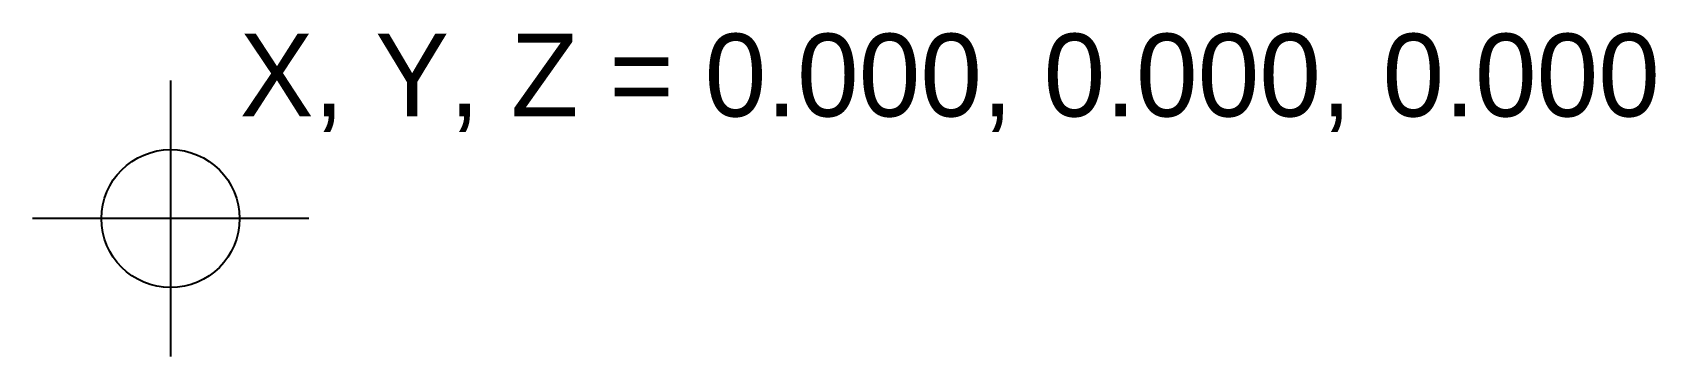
# Model space of a CAD drawing. Header units: millimetres. Extents: x -5 to 53.8, y -5 to 6.7.
import ezdxf

# ---------------------------------------------------------------- set-up
doc = ezdxf.new("R2010")
doc.units = ezdxf.units.MM

msp = doc.modelspace()

# ---------------------------------------------------------------- linework, layer by layer
at = {"transparency": 33554687}
for p, q in [((0, 5), (0, -5)), ((5, 0), (-5, 0))]:
    msp.add_line(p, q, dxfattribs=at)
msp.add_circle((0, 0), 2.5, dxfattribs=at)

# ---------------------------------------------------------------- texts
at = {"color": 2, "transparency": 33554687, "insert": (2.5, 6.7), "char_height": 3, "width": 183.1468, "attachment_point": 1}
msp.add_mtext('X, Y, Z = 0.000, 0.000, 0.000', dxfattribs=at)

doc.saveas('drawing.dxf')
